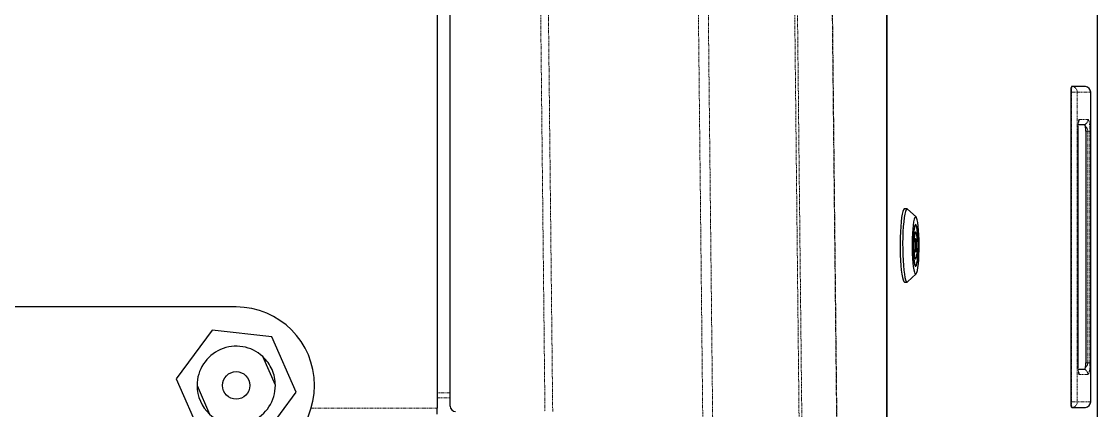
# Model space of a CAD drawing. Header units: millimetres. Extents: x -18594 to 273470, y -238787 to 48452.
# Drawn here: x 182694.8 to 183107, y -28659.2 to -28510.4 of the extents above; entities that cross this region are included whole.
import ezdxf

# ---------------------------------------------------------------- set-up
doc = ezdxf.new("R2010")
doc.units = ezdxf.units.MM
doc.linetypes.add('Xref AGV layout$0$PHANTOM', pattern=[2.5, 1.25, -0.25, 0.25, -0.25, 0.25, -0.25])
doc.layers.add('AM_BOR', color=4, linetype='Continuous', lineweight=25)

# ---------------------------------------------------------------- blocks, each defined once
blk = doc.blocks.new('Xref AGV layout$0$A$C6D3E55E3')
at = {"color": 7, "linetype": 'Continuous', "lineweight": 25}
for p, q in [((3234.81, 1701.82), (2147.25, 1701.82)), ((3138.5, 1699.22), (3020.1, 1699.22)), ((3017.82, 1697.22), (3017.83, 1697.27)), ((3017.82, 1697.22), (3017.82, 1692.09)), ((3032.54, 1696.87), (3032.54, 1694.41)), ((3034.22, 1694.37), (3033.48, 1694.37)), ((3124.36, 1694.37), (3034.22, 1694.37)), ((3034.98, 1697.37), (3123.63, 1697.37)), ((3124.89, 1694.37), (3124.36, 1694.37)), ((3126.07, 1694.41), (3126.07, 1696.87)), ((3140.78, 1697.22), (3140.78, 1697.27)), ((3140.78, 1692.09), (3140.78, 1697.22)), ((3020.1, 1691.55), (3138.5, 1691.55)), ((3140.48, 1691.79), (3140.52, 1691.8)), ((3077.03, 1633.09), (3077.1, 1632.75)), ((3077.1, 1632.38), (3077.1, 1632.75)), ((3080.03, 1633.1), (3080.03, 1632.41)), ((3080.09, 1632.76), (3080.03, 1633.1)), ((3080.09, 1632.76), (3080.09, 1632.4)), ((3064.7, 1628.88), (3064.7, 1627.88)), ((3067.77, 1632.3), (3064.79, 1629.07)), ((3070.8, 1632.15), (3070.8, 1632)), ((3076.2, 1632.15), (3076.2, 1631.6)), ((3077.31, 1631.55), (3077.37, 1631.2)), ((3077.37, 1631.2), (3077.37, 1631.19)), ((3080.31, 1631.2), (3080.31, 1631.55)), ((3080.37, 1631.21), (3080.31, 1631.55)), ((3080.37, 1631.2), (3080.37, 1631.21)), ((3081.2, 1631.6), (3081.2, 1632.15)), ((3086.6, 1632), (3086.6, 1632.15)), ((3092.61, 1629.07), (3089.63, 1632.3)), ((3092.7, 1627.88), (3092.7, 1628.88)), ((3169.56, 1621.18), (2149.25, 1621.18)), ((2149.25, 1620.94), (3171.19, 1620.94)), ((3140.26, 1453.82), (2149.24, 1453.82)), ((2308.91, 1448.82), (3140.91, 1448.82)), ((3143.3, 1448.82), (3140.91, 1448.82)), ((3134.79, 1394.78), (3113.64, 1385.5)), ((3153.4, 1381.1), (3134.79, 1394.78)), ((3113.64, 1385.5), (3111.1, 1362.55)), ((3132.21, 1386.82), (3121.23, 1382.01)), ((3102.25, 1371.82), (3102.25, 1191.37)), ((3111.1, 1362.55), (3129.71, 1348.87)), ((3132.28, 1356.82), (3143.26, 1361.64)), ((3129.71, 1348.87), (3150.86, 1358.15))]:
    blk.add_line(p, q, dxfattribs=at)
at = {"color": 8, "linetype": 'Xref AGV layout$0$PHANTOM', "lineweight": 18}
for p, q in [((2147.25, 1701.76), (3234.57, 1701.76)), ((3020.1, 1699.22), (3020.1, 1699.21)), ((3020.1, 1694.08), (3020.1, 1699.21)), ((3020.1, 1699.21), (3138.5, 1699.21)), ((3034.95, 1698.94), (3123.65, 1698.94)), ((3034.95, 1698.94), (3034.95, 1698.07)), ((3123.65, 1698.94), (3123.65, 1698.07)), ((3138.5, 1699.22), (3138.5, 1699.21)), ((3138.5, 1699.21), (3138.5, 1694.08)), ((3017.83, 1692.13), (3017.83, 1697.27)), ((3030.47, 1694.82), (3030.47, 1698.16)), ((3034.22, 1694.37), (3034.22, 1694.36)), ((3124.36, 1694.36), (3034.22, 1694.36)), ((3034.98, 1697.37), (3034.95, 1698.07)), ((3034.95, 1698.07), (3123.65, 1698.07)), ((3123.63, 1697.37), (3123.65, 1698.07)), ((3124.36, 1694.36), (3124.36, 1694.37)), ((3128.14, 1698.16), (3128.14, 1694.82)), ((3140.78, 1697.27), (3140.78, 1692.13)), ((3017.83, 1692.13), (3017.82, 1692.09)), ((3020.1, 1691.86), (3020.1, 1694.08)), ((3138.5, 1694.08), (3020.1, 1694.08)), ((3138.5, 1691.86), (3020.1, 1691.86)), ((3020.1, 1691.55), (3020.1, 1691.86)), ((3138.5, 1691.86), (3138.5, 1694.08)), ((3138.5, 1691.55), (3138.5, 1691.86)), ((3140.78, 1692.09), (3140.78, 1692.13)), ((3156.42, 1602.1), (2147.25, 1591.26)), ((2147.25, 1591.14), (3156.35, 1601.98)), ((3150.22, 1588.6), (2147.25, 1577.83)), ((2147.25, 1576.76), (3149.97, 1587.54)), ((3144.86, 1554.38), (2147.25, 1543.66)), ((2147.25, 1539.87), (3144.55, 1550.58)), ((3142.3, 1493.09), (2147.25, 1482.41)), ((2147.25, 1479.43), (3142.25, 1490.12)), ((3135.16, 1453.82), (3135.16, 1448.82)), ((3137.07, 1448.82), (3137.07, 1453.82)), ((3140.91, 1400.54), (3140.91, 1448.82))]:
    blk.add_line(p, q, dxfattribs=at)
at = {"color": 7, "linetype": 'Continuous', "lineweight": 25, "flags": 128}
for points in [[(3017.82, 1692.09), (3017.82, 1692.07), (3017.83, 1692.04)], [(3140.78, 1692.05), (3140.78, 1692.07), (3140.78, 1692.09)], [(3078.46, 1633.49), (3076.5, 1633.46), (3074.61, 1633.4), (3072.86, 1633.29), (3071.29, 1633.14), (3069.95, 1632.96), (3068.9, 1632.76), (3068.17, 1632.54), (3067.77, 1632.3), (3067.73, 1632.06), (3068.03, 1631.82), (3068.68, 1631.6), (3069.65, 1631.39), (3070.92, 1631.2), (3072.43, 1631.05), (3074.14, 1630.93), (3076, 1630.85), (3077.95, 1630.81), (3079.92, 1630.82), (3081.86, 1630.87), (3083.69, 1630.96), (3085.36, 1631.08), (3086.81, 1631.25), (3088.01, 1631.44), (3088.91, 1631.65), (3089.48, 1631.88), (3089.7, 1632.12), (3089.57, 1632.36), (3089.09, 1632.59), (3088.27, 1632.81), (3087.15, 1633.01), (3085.76, 1633.18), (3084.14, 1633.32), (3082.34, 1633.42), (3080.43, 1633.47), (3078.46, 1633.49)], [(3078.53, 1633.13), (3076.81, 1633.1), (3075.19, 1633.03), (3073.72, 1632.91), (3072.49, 1632.77), (3071.55, 1632.59), (3070.95, 1632.39), (3070.71, 1632.18), (3070.84, 1631.97), (3071.34, 1631.77), (3072.18, 1631.59), (3073.33, 1631.43), (3074.73, 1631.3), (3076.31, 1631.22), (3078.01, 1631.18), (3079.74, 1631.18), (3081.42, 1631.23), (3082.97, 1631.33), (3084.33, 1631.46), (3085.42, 1631.62), (3086.2, 1631.81), (3086.62, 1632.01), (3086.68, 1632.22), (3086.36, 1632.43), (3085.69, 1632.63), (3084.69, 1632.8), (3083.4, 1632.94), (3081.9, 1633.04), (3080.25, 1633.11), (3078.53, 1633.13)], [(3077.03, 1633.09), (3075.44, 1633.03), (3074, 1632.92), (3072.77, 1632.79), (3071.8, 1632.62), (3071.15, 1632.43), (3070.83, 1632.23), (3070.87, 1632.03), (3071.25, 1631.83), (3071.98, 1631.65), (3073, 1631.48), (3074.28, 1631.35), (3075.76, 1631.26), (3077.37, 1631.2)], [(3077.1, 1632.75), (3075.79, 1632.67), (3074.72, 1632.55), (3073.96, 1632.4), (3073.59, 1632.23), (3073.62, 1632.05), (3074.06, 1631.88), (3074.86, 1631.73), (3075.98, 1631.62), (3077.31, 1631.55)], [(3080.37, 1631.21), (3081.96, 1631.27), (3083.4, 1631.38), (3084.63, 1631.52), (3085.6, 1631.68), (3086.26, 1631.87), (3086.57, 1632.07), (3086.54, 1632.27), (3086.15, 1632.47), (3085.43, 1632.66), (3084.4, 1632.82), (3083.12, 1632.95), (3081.64, 1633.04), (3080.03, 1633.1)], [(3080.31, 1631.55), (3081.61, 1631.63), (3082.68, 1631.75), (3083.44, 1631.9), (3083.81, 1632.08), (3083.78, 1632.25), (3083.35, 1632.42), (3082.54, 1632.57), (3081.43, 1632.68), (3080.09, 1632.76)], [(3064.79, 1629.07), (3064.77, 1629.04), (3064.73, 1628.77), (3065.05, 1628.5), (3065.72, 1628.24), (3066.73, 1627.99), (3068.05, 1627.77), (3069.65, 1627.57), (3071.48, 1627.41), (3073.49, 1627.29), (3075.65, 1627.21), (3077.88, 1627.17), (3080.13, 1627.18), (3082.34, 1627.23), (3084.47, 1627.32), (3086.44, 1627.45), (3088.21, 1627.62), (3089.73, 1627.83), (3090.97, 1628.05), (3091.9, 1628.31), (3092.48, 1628.57), (3092.7, 1628.84), (3092.61, 1629.07)], [(3076.2, 1632.14), (3076.41, 1632.03), (3076.97, 1631.93), (3077.79, 1631.87), (3078.76, 1631.85), (3079.71, 1631.87), (3080.51, 1631.94), (3081.03, 1632.04), (3081.2, 1632.16), (3080.99, 1632.27), (3080.43, 1632.37), (3079.61, 1632.43), (3078.65, 1632.46), (3077.69, 1632.43), (3076.9, 1632.36), (3076.37, 1632.26), (3076.2, 1632.14)], [(3064.7, 1627.88), (3064.73, 1627.78), (3065.05, 1627.51), (3065.72, 1627.24), (3066.73, 1627), (3068.05, 1626.78), (3069.65, 1626.58), (3071.48, 1626.42), (3073.49, 1626.3), (3075.65, 1626.22), (3077.88, 1626.18), (3080.13, 1626.19), (3082.34, 1626.24), (3084.47, 1626.33), (3086.44, 1626.46), (3088.21, 1626.63), (3089.73, 1626.83), (3090.97, 1627.06), (3091.9, 1627.31), (3092.48, 1627.58), (3092.7, 1627.85), (3092.7, 1627.88)]]:
    blk.add_lwpolyline(points, dxfattribs=at)
at = {"color": 7, "linetype": 'Continuous', "lineweight": 25}
blk.add_circle((3132.25, 1371.82), 5.25, dxfattribs=at)
for centre, radius, start, end in [((3020.1, 1696.92), 2.3, 90, 171.2467), ((3138.5, 1696.92), 2.3, 8.7333, 90), ((3140.25, 1455.82), 2, 270.1114, 0.1067), ((3132.25, 1371.82), 30, 0, 180), ((3132.25, 1371.82), 15, 113.6848, 137.2412), ((3132.25, 1371.82), 15, 90.1283, 113.6848), ((3132.25, 1371.82), 15, 317.2412, 90.1283), ((3132.25, 1371.82), 15, 137.2412, 270.1283), ((3132.25, 1371.82), 15, 270.1283, 317.2412)]:
    blk.add_arc(centre, radius, start, end, dxfattribs=at)
at = {"color": 8, "linetype": 'Xref AGV layout$0$PHANTOM', "lineweight": 18}
for centre, radius, start, end in [((3020.09, 1696.91), 2.29, 89.8287, 171.1209), ((3138.51, 1696.91), 2.29, 8.8798, 90.1707), ((3030.47, 1695.86), 2.3, 26.0605, 90.0966), ((3030.47, 1692.5), 2.31, 60.5294, 90.0175), ((3128.13, 1695.86), 2.3, 89.9017, 153.9412), ((3128.14, 1692.51), 2.31, 89.9901, 119.5156), ((3020.09, 1691.78), 2.29, 89.8287, 171.1209), ((3138.51, 1691.78), 2.29, 8.8798, 90.1707)]:
    blk.add_arc(centre, radius, start, end, dxfattribs=at)
at = {"color": 7, "linetype": 'Continuous', "lineweight": 25}
for centre, major_axis, start_param, end_param in [((3035.03, 1696.98), (2.3, -0.01), 1.596231, 2.529528), ((3123.57, 1696.98), (2.3, 0.01), 0.611846, 1.545362)]:
    blk.add_ellipse(centre, major_axis=major_axis, ratio=0.172189, start_param=start_param, end_param=end_param, dxfattribs=at)
at = {"color": 8, "linetype": 'Xref AGV layout$0$PHANTOM', "lineweight": 18}
for points, knots in [([(3030.47, 1698.16), (3030.51, 1698.25), (3030.61, 1698.43), (3031.29, 1698.63), (3032.12, 1698.77), (3032.92, 1698.86), (3033.88, 1698.92), (3034.6, 1698.93), (3034.95, 1698.94)], [0, 0, 0, 0, 0.25013, 0.499944, 0.625205, 0.750135, 0.875176, 1, 1, 1, 1]), ([(3123.65, 1698.94), (3124.01, 1698.93), (3124.72, 1698.92), (3125.68, 1698.86), (3126.48, 1698.77), (3127.31, 1698.63), (3127.99, 1698.43), (3128.09, 1698.25), (3128.14, 1698.16)], [0, 0, 0, 0, 0.124807, 0.24983, 0.374777, 0.500086, 0.749873, 1, 1, 1, 1]), ([(3034.22, 1694.36), (3033.72, 1694.36), (3032.98, 1694.37), (3032.1, 1694.43), (3031.34, 1694.51), (3030.62, 1694.64), (3030.52, 1694.76), (3030.47, 1694.82)], [0, 0, 0, 0, 0.249676, 0.375126, 0.500589, 0.750261, 1, 1, 1, 1]), ([(3033.15, 1697.21), (3033.18, 1697.26), (3033.37, 1697.49), (3033.73, 1697.8), (3034.32, 1698.01), (3034.68, 1698.07), (3034.87, 1698.07), (3034.95, 1698.07)], [0, 0, 0, 0, 0.11334, 0.603398, 0.81167, 0.907966, 1, 1, 1, 1]), ([(3123.65, 1698.07), (3123.74, 1698.07), (3123.92, 1698.07), (3124.28, 1698.01), (3124.88, 1697.8), (3125.24, 1697.49), (3125.42, 1697.26), (3125.45, 1697.21)], [0, 0, 0, 0, 0.091924, 0.188279, 0.396459, 0.886638, 1, 1, 1, 1]), ([(3128.14, 1694.82), (3128.08, 1694.76), (3127.98, 1694.64), (3127.25, 1694.51), (3126.49, 1694.43), (3125.61, 1694.37), (3124.86, 1694.36), (3124.36, 1694.36)], [0, 0, 0, 0, 0.249757, 0.49945, 0.624872, 0.750355, 1, 1, 1, 1]), ([(3020.1, 1691.86), (3019.8, 1691.86), (3019.21, 1691.87), (3018.46, 1691.93), (3017.93, 1692.03), (3017.86, 1692.1), (3017.83, 1692.13)], [0, 0, 0, 0, 0.250001, 0.500003, 0.750002, 1, 1, 1, 1]), ([(3020.1, 1691.55), (3019.84, 1691.55), (3019.32, 1691.56), (3018.68, 1691.62), (3018.27, 1691.68), (3018.22, 1691.73), (3018.2, 1691.75)], [0, 0, 0, 0, 0.286234, 0.572448, 0.85869, 1, 1, 1, 1]), ([(3140.78, 1692.13), (3140.74, 1692.1), (3140.67, 1692.03), (3140.15, 1691.93), (3139.4, 1691.87), (3138.8, 1691.86), (3138.5, 1691.86)], [0, 0, 0, 0, 0.25, 0.50001, 0.750014, 1, 1, 1, 1]), ([(3140.48, 1691.79), (3140.45, 1691.76), (3140.39, 1691.7), (3139.93, 1691.62), (3139.28, 1691.56), (3138.76, 1691.55), (3138.5, 1691.55)], [0, 0, 0, 0, 0.2499948, 0.5000072, 0.7499946, 1, 1, 1, 1])]:
    blk.add_open_spline(points, degree=3, knots=knots, dxfattribs=at)
at = {"color": 7, "linetype": 'Continuous', "lineweight": 25}
for points, knots in [([(3033.15, 1697.21), (3032.93, 1697.14), (3032.58, 1697.03), (3032.55, 1696.92), (3032.54, 1696.87)], [0, 0, 0, 0, 0.631025, 1, 1, 1, 1]), ([(3126.07, 1696.87), (3126.01, 1696.97), (3125.93, 1697.09), (3125.53, 1697.19), (3125.45, 1697.21)], [0, 0, 0, 0, 0.813417, 1, 1, 1, 1]), ([(3017.83, 1692.06), (3017.84, 1692), (3017.89, 1691.85), (3018.15, 1691.75), (3018.52, 1691.66), (3018.94, 1691.6), (3019.48, 1691.56), (3019.89, 1691.56), (3020.1, 1691.55)], [0, 0, 0, 0, 0.136428, 0.351482, 0.487396, 0.641091, 0.812081, 1, 1, 1, 1]), ([(3138.5, 1691.55), (3138.67, 1691.55), (3138.99, 1691.56), (3139.57, 1691.59), (3140.17, 1691.66), (3140.66, 1691.81), (3140.74, 1691.98), (3140.78, 1692.06)], [0, 0, 0, 0, 0.1455493, 0.2846365, 0.5444215, 0.7834805, 1, 1, 1, 1])]:
    blk.add_open_spline(points, degree=3, knots=knots, dxfattribs=at)
blk = doc.blocks.new('Xref AGV layout')
at = {"rotation": 270}
blk.add_blockref('Xref AGV layout$0$A$C6D3E55E3', (181405.2, -25517.37), dxfattribs=at)

msp = doc.modelspace()

# ---------------------------------------------------------------- block references
at = {"layer": 'AM_BOR'}
msp.add_blockref('Xref AGV layout', (0, 0), dxfattribs=at)

doc.saveas('drawing.dxf')
